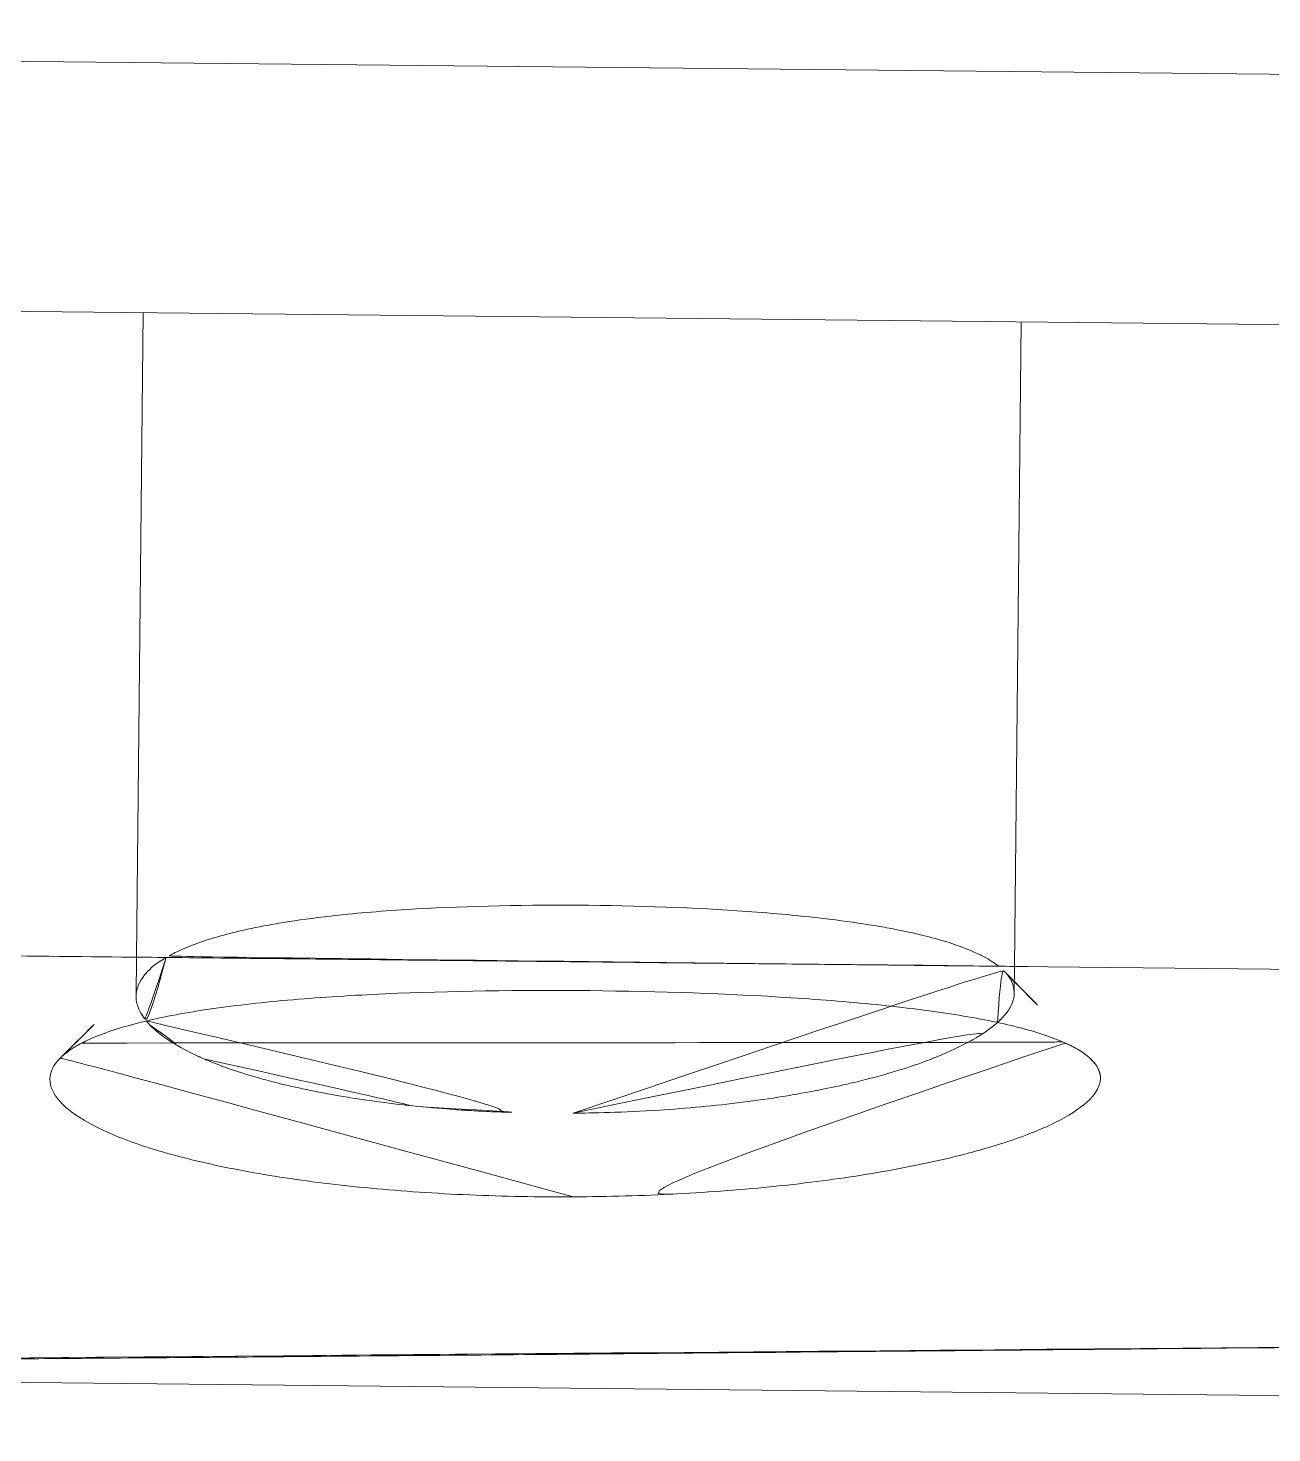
# Model space of a CAD drawing. Extents: x 16296681342 to 16296681993, y -37409617230 to -37409616753.
# Drawn here: x 16296681548.79 to 16296681554.6, y -37409617089.86 to -37409617083.3 of the extents above; entities that cross this region are included whole.
import ezdxf

# ---------------------------------------------------------------- set-up
doc = ezdxf.new("R2010")
doc.units = 0
doc.header["$LTSCALE"] = 10
doc.header["$MEASUREMENT"] = 0
doc.layers.get('0').update_dxf_attribs({"linetype": 'CONTINUOUS'})

msp = doc.modelspace()

# ---------------------------------------------------------------- linework, layer by layer
at = {"linetype": 'Continuous', "lineweight": 0, "extrusion": (0.010302, 0.999947, -2.22045e-16)}
for p, q in [((16296681533.659889, -37409617083.302887, -49.691856), (16296681559.61515, -37409617083.570297, -49.691856)), ((16296681533.659889, -37409617083.302887, -49.691856), (16296681559.61515, -37409617083.570297, -49.691856)), ((16296681537.62579, -37409617084.511429, -49.691856), (16296681555.62484, -37409617084.696877, -49.691856)), ((16296681537.62579, -37409617084.511429, -49.691856), (16296681555.62484, -37409617084.696877, -49.691856)), ((16296681549.294189, -37409617087.639969, -49.691856), (16296681549.32518, -37409617084.631973, -49.691856)), ((16296681553.39397, -37409617087.682899, -49.691856), (16296681553.424959, -37409617084.67421, -49.691856)), ((16296681533.57091, -37409617087.475342, -49.691856), (16296681559.6157, -37409617087.748047, -49.691856)), ((16296681533.57091, -37409617087.475342, -49.691856), (16296681559.6157, -37409617087.748047, -49.691856)), ((16296681549.29232, -37409617087.821404, -49.691856), (16296681549.294189, -37409617087.640068, -49.691856)), ((16296681549.294189, -37409617087.640068, -49.691856), (16296681549.294189, -37409617087.639969, -49.691856)), ((16296681553.392691, -37409617087.806908, -49.691856), (16296681553.393961, -37409617087.683273, -49.691856)), ((16296681553.393961, -37409617087.683273, -49.691856), (16296681553.39397, -37409617087.682899, -49.691856)), ((16296681521.57515, -37409617089.345886, -49.691856), (16296681571.572491, -37409617089.861, -49.691856)), ((16296681521.57515, -37409617089.345886, -49.691856), (16296681571.572491, -37409617089.861, -49.691856)), ((16296681521.575159, -37409617089.345886, -49.691856), (16296681571.572491, -37409617089.861, -49.691856))]:
    msp.add_line(p, q, dxfattribs=at)
at = {"linetype": 'Continuous', "lineweight": 0}
for points, knots in [([(16296681553.319241, -37409617087.682114, -49.691856), (16296681553.30232, -37409617087.668427, -49.691856), (16296681553.2792, -37409617087.653069, -49.691856), (16296681553.24585, -37409617087.635658, -49.691856), (16296681553.23859, -37409617087.631866, -49.691856), (16296681553.230841, -37409617087.627998, -49.691856), (16296681553.22253, -37409617087.624046, -49.691856), (16296681553.18782, -37409617087.607567, -49.691856), (16296681553.13726, -37409617087.586708, -49.691856), (16296681553.061131, -37409617087.56395, -49.691856), (16296681552.99741, -37409617087.544907, -49.691856), (16296681552.913811, -37409617087.524261, -49.691856), (16296681552.80825, -37409617087.504753, -49.691856), (16296681552.778351, -37409617087.499222, -49.691856), (16296681552.746691, -37409617087.493759, -49.691856), (16296681552.713091, -37409617087.488403, -49.691856), (16296681552.650141, -37409617087.478371, -49.691856), (16296681552.57917, -37409617087.468498, -49.691856), (16296681552.49918, -37409617087.459137, -49.691856), (16296681552.39361, -37409617087.446793, -49.691856), (16296681552.27354, -37409617087.435562, -49.691856), (16296681552.142941, -37409617087.426338, -49.691856), (16296681551.910379, -37409617087.409897, -49.691856), (16296681551.634199, -37409617087.399231, -49.691856), (16296681551.352369, -37409617087.397522, -49.691856), (16296681551.072639, -37409617087.395828, -49.691856), (16296681550.79158, -37409617087.403053, -49.691856), (16296681550.556669, -37409617087.417641, -49.691856), (16296681550.42458, -37409617087.425842, -49.691856), (16296681550.305861, -37409617087.436279, -49.691856), (16296681550.201071, -37409617087.448158, -49.691856), (16296681550.119141, -37409617087.457451, -49.691856), (16296681550.045799, -37409617087.467682, -49.691856), (16296681549.982161, -37409617087.478012, -49.691856), (16296681549.948839, -37409617087.483414, -49.691856), (16296681549.91777, -37409617087.488907, -49.691856), (16296681549.888809, -37409617087.494423, -49.691856), (16296681549.781679, -37409617087.514839, -49.691856), (16296681549.700491, -37409617087.535828, -49.691856), (16296681549.63509, -37409617087.556351, -49.691856), (16296681549.5644, -37409617087.578537, -49.691856), (16296681549.514021, -37409617087.599564, -49.691856), (16296681549.47456, -37409617087.619087, -49.691856), (16296681549.46439, -37409617087.624123, -49.691856), (16296681549.45529, -37409617087.628891, -49.691856), (16296681549.447041, -37409617087.633438, -49.691856), (16296681549.44206, -37409617087.636177, -49.691856), (16296681549.43733, -37409617087.638832, -49.691856), (16296681549.432949, -37409617087.641434, -49.691856)], [0.348062253, 0.348062253, 0.348062253, 0.348062253, 0.37018681, 0.37018681, 0.37018681, 0.375, 0.375, 0.375, 0.395089607, 0.395089607, 0.395089607, 0.411903574, 0.411903574, 0.411903574, 0.416666667, 0.416666667, 0.416666667, 0.425589454, 0.425589454, 0.425589454, 0.437364178, 0.437364178, 0.437364178, 0.458333333, 0.458333333, 0.458333333, 0.479146622, 0.479146622, 0.479146622, 0.490850199, 0.490850199, 0.490850199, 0.5, 0.5, 0.5, 0.504790152, 0.504790152, 0.504790152, 0.522511276, 0.522511276, 0.522511276, 0.541666667, 0.541666667, 0.541666667, 0.546604311, 0.546604311, 0.546604311, 0.549583848, 0.549583848, 0.549583848, 0.549583848]), ([(16296681553.319241, -37409617087.682114, -49.691856), (16296681553.30232, -37409617087.668427, -49.691856), (16296681553.2792, -37409617087.653069, -49.691856), (16296681553.24585, -37409617087.635658, -49.691856), (16296681553.23859, -37409617087.631866, -49.691856), (16296681553.230841, -37409617087.627998, -49.691856), (16296681553.22253, -37409617087.624046, -49.691856), (16296681553.18782, -37409617087.607567, -49.691856), (16296681553.13726, -37409617087.586708, -49.691856), (16296681553.061131, -37409617087.56395, -49.691856), (16296681552.99741, -37409617087.544907, -49.691856), (16296681552.913811, -37409617087.524261, -49.691856), (16296681552.80825, -37409617087.504753, -49.691856), (16296681552.778351, -37409617087.499222, -49.691856), (16296681552.746691, -37409617087.493759, -49.691856), (16296681552.713091, -37409617087.488403, -49.691856), (16296681552.650141, -37409617087.478371, -49.691856), (16296681552.57917, -37409617087.468498, -49.691856), (16296681552.49918, -37409617087.459137, -49.691856), (16296681552.39361, -37409617087.446793, -49.691856), (16296681552.27354, -37409617087.435562, -49.691856), (16296681552.142941, -37409617087.426338, -49.691856), (16296681551.910379, -37409617087.409897, -49.691856), (16296681551.634199, -37409617087.399231, -49.691856), (16296681551.352369, -37409617087.397522, -49.691856), (16296681551.072639, -37409617087.395828, -49.691856), (16296681550.79158, -37409617087.403053, -49.691856), (16296681550.556669, -37409617087.417641, -49.691856), (16296681550.42458, -37409617087.425842, -49.691856), (16296681550.305861, -37409617087.436279, -49.691856), (16296681550.201071, -37409617087.448158, -49.691856), (16296681550.119141, -37409617087.457451, -49.691856), (16296681550.045799, -37409617087.467682, -49.691856), (16296681549.982161, -37409617087.478012, -49.691856), (16296681549.948839, -37409617087.483414, -49.691856), (16296681549.91777, -37409617087.488907, -49.691856), (16296681549.888809, -37409617087.494423, -49.691856), (16296681549.781679, -37409617087.514839, -49.691856), (16296681549.700491, -37409617087.535828, -49.691856), (16296681549.63509, -37409617087.556351, -49.691856), (16296681549.5644, -37409617087.578537, -49.691856), (16296681549.514021, -37409617087.599564, -49.691856), (16296681549.47456, -37409617087.619087, -49.691856), (16296681549.46439, -37409617087.624123, -49.691856), (16296681549.45529, -37409617087.628891, -49.691856), (16296681549.447041, -37409617087.633438, -49.691856), (16296681549.44206, -37409617087.636177, -49.691856), (16296681549.43733, -37409617087.638832, -49.691856), (16296681549.432949, -37409617087.641434, -49.691856)], [0.348062253, 0.348062253, 0.348062253, 0.348062253, 0.37018681, 0.37018681, 0.37018681, 0.375, 0.375, 0.375, 0.395089607, 0.395089607, 0.395089607, 0.411903574, 0.411903574, 0.411903574, 0.416666667, 0.416666667, 0.416666667, 0.425589454, 0.425589454, 0.425589454, 0.437364178, 0.437364178, 0.437364178, 0.458333333, 0.458333333, 0.458333333, 0.479146622, 0.479146622, 0.479146622, 0.490850199, 0.490850199, 0.490850199, 0.5, 0.5, 0.5, 0.504790152, 0.504790152, 0.504790152, 0.522511276, 0.522511276, 0.522511276, 0.541666667, 0.541666667, 0.541666667, 0.546604311, 0.546604311, 0.546604311, 0.549583848, 0.549583848, 0.549583848, 0.549583848]), ([(16296681546.59433, -37409617087.611702, -49.691856), (16296681546.864401, -37409617087.614563, -49.691856), (16296681547.135851, -37409617087.617393, -49.691856), (16296681547.408689, -37409617087.620247, -49.691856), (16296681547.678761, -37409617087.623077, -49.691856), (16296681547.950199, -37409617087.625923, -49.691856), (16296681548.223009, -37409617087.628799, -49.691856), (16296681548.493139, -37409617087.631638, -49.691856), (16296681548.76462, -37409617087.634499, -49.691856), (16296681549.03743, -37409617087.637367, -49.691856), (16296681549.28804, -37409617087.640007, -49.691856), (16296681549.53978, -37409617087.642647, -49.691856), (16296681549.792629, -37409617087.645309, -49.691856), (16296681549.81238, -37409617087.645523, -49.691856), (16296681549.83215, -37409617087.645721, -49.691856), (16296681549.851931, -37409617087.645927, -49.691856), (16296681550.386, -37409617087.651543, -49.691856), (16296681550.933359, -37409617087.657303, -49.691856), (16296681551.48114, -37409617087.663071, -49.691856), (16296681552.03005, -37409617087.668854, -49.691856), (16296681552.579399, -37409617087.674667, -49.691856), (16296681553.11622, -37409617087.680344, -49.691856), (16296681553.737841, -37409617087.68692, -49.691856), (16296681554.358101, -37409617087.693283, -49.691856), (16296681554.977011, -37409617087.699471, -49.691856)], [0, 0, 0, 0, 0.064595806, 0.064595806, 0.064595806, 0.128535547, 0.128535547, 0.128535547, 0.191844522, 0.191844522, 0.191844522, 0.25, 0.25, 0.25, 0.25454195, 0.25454195, 0.25454195, 0.377144363, 0.377144363, 0.377144363, 0.5, 0.5, 0.5, 0.642262998, 0.642262998, 0.642262998, 0.642262998]), ([(16296681549.432779, -37409617087.641533, -49.691856), (16296681549.381941, -37409617087.670601, -49.691856), (16296681549.36129, -37409617087.68969, -49.691856), (16296681549.338579, -37409617087.714996, -49.691856), (16296681549.336161, -37409617087.717697, -49.691856), (16296681549.333811, -37409617087.720444, -49.691856), (16296681549.331551, -37409617087.723213, -49.691856), (16296681549.30756, -37409617087.752487, -49.691856), (16296681549.295059, -37409617087.784554, -49.691856), (16296681549.292789, -37409617087.811531, -49.691856), (16296681549.292419, -37409617087.815903, -49.691856), (16296681549.292339, -37409617087.819107, -49.691856), (16296681549.292299, -37409617087.821457, -49.691856), (16296681549.292219, -37409617087.827057, -49.691856), (16296681549.292339, -37409617087.827873, -49.691856), (16296681549.29236, -37409617087.828323, -49.691856), (16296681549.29237, -37409617087.828644, -49.691856), (16296681549.292391, -37409617087.828796, -49.691856), (16296681549.292419, -37409617087.829193, -49.691856), (16296681549.29245, -37409617087.829567, -49.691856), (16296681549.29249, -37409617087.830193, -49.691856), (16296681549.29257, -37409617087.831444, -49.691856), (16296681549.292879, -37409617087.836456, -49.691856), (16296681549.293209, -37409617087.843208, -49.691856), (16296681549.296341, -37409617087.856056, -49.691856), (16296681549.299459, -37409617087.868896, -49.691856), (16296681549.30682, -37409617087.893066, -49.691856), (16296681549.329741, -37409617087.924408, -49.691856), (16296681549.340759, -37409617087.939468, -49.691856), (16296681549.348961, -37409617087.949226, -49.691856), (16296681549.357519, -37409617087.957153, -49.691856)], [0.549623242, 0.549623242, 0.549623242, 0.549623242, 0.583333333, 0.583333333, 0.583333333, 0.586929776, 0.586929776, 0.586929776, 0.625, 0.625, 0.625, 0.631161813, 0.631161813, 0.631161813, 0.645833333, 0.645833333, 0.645833333, 0.65625, 0.65625, 0.65625, 0.666666667, 0.666666667, 0.666666667, 0.708333333, 0.708333333, 0.708333333, 0.75, 0.75, 0.75, 0.770033893, 0.770033893, 0.770033893, 0.770033893]), ([(16296681549.432779, -37409617087.641533, -49.691856), (16296681549.381941, -37409617087.670601, -49.691856), (16296681549.36129, -37409617087.68969, -49.691856), (16296681549.338579, -37409617087.714996, -49.691856), (16296681549.336161, -37409617087.717697, -49.691856), (16296681549.333811, -37409617087.720444, -49.691856), (16296681549.331551, -37409617087.723213, -49.691856), (16296681549.30756, -37409617087.752487, -49.691856), (16296681549.295059, -37409617087.784554, -49.691856), (16296681549.292789, -37409617087.811531, -49.691856), (16296681549.292419, -37409617087.815903, -49.691856), (16296681549.292339, -37409617087.819107, -49.691856), (16296681549.292299, -37409617087.821457, -49.691856), (16296681549.292219, -37409617087.827057, -49.691856), (16296681549.292339, -37409617087.827873, -49.691856), (16296681549.29236, -37409617087.828323, -49.691856), (16296681549.29237, -37409617087.828644, -49.691856), (16296681549.292391, -37409617087.828796, -49.691856), (16296681549.292419, -37409617087.829193, -49.691856), (16296681549.29245, -37409617087.829567, -49.691856), (16296681549.29249, -37409617087.830193, -49.691856), (16296681549.29257, -37409617087.831444, -49.691856), (16296681549.292879, -37409617087.836456, -49.691856), (16296681549.293209, -37409617087.843208, -49.691856), (16296681549.296341, -37409617087.856056, -49.691856), (16296681549.299459, -37409617087.868896, -49.691856), (16296681549.30682, -37409617087.893066, -49.691856), (16296681549.329741, -37409617087.924408, -49.691856), (16296681549.333469, -37409617087.929497, -49.691856), (16296681549.33688, -37409617087.933998, -49.691856), (16296681549.34034, -37409617087.938004, -49.691856)], [0.549623242, 0.549623242, 0.549623242, 0.549623242, 0.583333333, 0.583333333, 0.583333333, 0.586929776, 0.586929776, 0.586929776, 0.625, 0.625, 0.625, 0.631161813, 0.631161813, 0.631161813, 0.645833333, 0.645833333, 0.645833333, 0.65625, 0.65625, 0.65625, 0.666666667, 0.666666667, 0.666666667, 0.708333333, 0.708333333, 0.708333333, 0.75, 0.75, 0.75, 0.756780729, 0.756780729, 0.756780729, 0.756780729]), ([(16296681551.332609, -37409617088.368523, -49.691856), (16296681551.419609, -37409617088.367813, -49.691856), (16296681551.56628, -37409617088.364937, -49.691856), (16296681551.735661, -37409617088.354019, -49.691856), (16296681551.861691, -37409617088.345901, -49.691856), (16296681551.996571, -37409617088.333443, -49.691856), (16296681552.12318, -37409617088.317543, -49.691856), (16296681552.25408, -37409617088.301086, -49.691856), (16296681552.37779, -37409617088.280724, -49.691856), (16296681552.479191, -37409617088.26078, -49.691856), (16296681552.536501, -37409617088.249512, -49.691856), (16296681552.586321, -37409617088.238564, -49.691856), (16296681552.627741, -37409617088.228844, -49.691856), (16296681552.695601, -37409617088.212921, -49.691856), (16296681552.746981, -37409617088.199074, -49.691856), (16296681552.788601, -37409617088.18721, -49.691856), (16296681552.919279, -37409617088.149963, -49.691856), (16296681552.959921, -37409617088.133392, -49.691856), (16296681553.01795, -37409617088.110558, -49.691856), (16296681553.026449, -37409617088.107208, -49.691856), (16296681553.034929, -37409617088.103813, -49.691856), (16296681553.04332, -37409617088.100357, -49.691856), (16296681553.110491, -37409617088.072746, -49.691856), (16296681553.1719, -37409617088.042061, -49.691856), (16296681553.21558, -37409617088.015923, -49.691856), (16296681553.22106, -37409617088.012642, -49.691856), (16296681553.226509, -37409617088.0093, -49.691856), (16296681553.231899, -37409617088.00592, -49.691856), (16296681553.274811, -37409617087.978981, -49.691856), (16296681553.310921, -37409617087.949432, -49.691856), (16296681553.33099, -37409617087.929237, -49.691856), (16296681553.338329, -37409617087.921852, -49.691856), (16296681553.344721, -37409617087.914787, -49.691856), (16296681553.350479, -37409617087.907806, -49.691856), (16296681553.36244, -37409617087.89328, -49.691856), (16296681553.372101, -37409617087.878922, -49.691856), (16296681553.37977, -37409617087.862343, -49.691856), (16296681553.39113, -37409617087.837769, -49.691856), (16296681553.392229, -37409617087.81768, -49.691856), (16296681553.39253, -37409617087.811974, -49.691856), (16296681553.39283, -37409617087.806252, -49.691856), (16296681553.390141, -37409617087.776466, -49.691856), (16296681553.38352, -37409617087.760422, -49.691856), (16296681553.376909, -37409617087.74437, -49.691856), (16296681553.36821, -37409617087.728882, -49.691856), (16296681553.347179, -37409617087.707169, -49.691856), (16296681553.339849, -37409617087.6996, -49.691856), (16296681553.33119, -37409617087.691391, -49.691856), (16296681553.31971, -37409617087.682487, -49.691856)], [0, 0, 0, 0, 0.014133931, 0.014133931, 0.014133931, 0.024650327, 0.024650327, 0.024650327, 0.035522433, 0.035522433, 0.035522433, 0.041666667, 0.041666667, 0.041666667, 0.051731086, 0.051731086, 0.051731086, 0.083333333, 0.083333333, 0.083333333, 0.087963065, 0.087963065, 0.087963065, 0.125, 0.125, 0.125, 0.129645673, 0.129645673, 0.129645673, 0.166666667, 0.166666667, 0.166666667, 0.18020086, 0.18020086, 0.18020086, 0.208333333, 0.208333333, 0.208333333, 0.25, 0.25, 0.25, 0.291666667, 0.291666667, 0.291666667, 0.333333333, 0.333333333, 0.333333333, 0.347860473, 0.347860473, 0.347860473, 0.347860473]), ([(16296681553.3144, -37409617087.944946, -49.691856), (16296681553.32061, -37409617087.939301, -49.691856), (16296681553.32625, -37409617087.934013, -49.691856), (16296681553.33099, -37409617087.929237, -49.691856), (16296681553.338329, -37409617087.921852, -49.691856), (16296681553.344721, -37409617087.914787, -49.691856), (16296681553.350479, -37409617087.907806, -49.691856), (16296681553.36244, -37409617087.89328, -49.691856), (16296681553.372101, -37409617087.878922, -49.691856), (16296681553.37977, -37409617087.862343, -49.691856), (16296681553.39113, -37409617087.837769, -49.691856), (16296681553.392229, -37409617087.81768, -49.691856), (16296681553.39253, -37409617087.811974, -49.691856), (16296681553.39283, -37409617087.806252, -49.691856), (16296681553.390141, -37409617087.776466, -49.691856), (16296681553.38352, -37409617087.760422, -49.691856), (16296681553.376909, -37409617087.74437, -49.691856), (16296681553.36821, -37409617087.728882, -49.691856), (16296681553.347179, -37409617087.707169, -49.691856), (16296681553.339849, -37409617087.6996, -49.691856), (16296681553.33119, -37409617087.691391, -49.691856), (16296681553.31971, -37409617087.682487, -49.691856)], [0.157918197, 0.157918197, 0.157918197, 0.157918197, 0.166666667, 0.166666667, 0.166666667, 0.18020086, 0.18020086, 0.18020086, 0.208333333, 0.208333333, 0.208333333, 0.25, 0.25, 0.25, 0.291666667, 0.291666667, 0.291666667, 0.333333333, 0.333333333, 0.333333333, 0.347860473, 0.347860473, 0.347860473, 0.347860473]), ([(16296681551.333941, -37409617088.758987, -49.691856), (16296681551.17144, -37409617088.759827, -49.691856), (16296681551.007311, -37409617088.756737, -49.691856), (16296681550.850031, -37409617088.75, -49.691856), (16296681550.690769, -37409617088.743179, -49.691856), (16296681550.53747, -37409617088.73278, -49.691856), (16296681550.388531, -37409617088.718727, -49.691856), (16296681550.238951, -37409617088.704643, -49.691856), (16296681550.095819, -37409617088.686943, -49.691856), (16296681549.96352, -37409617088.666397, -49.691856), (16296681549.831751, -37409617088.645943, -49.691856), (16296681549.70801, -37409617088.622383, -49.691856), (16296681549.594179, -37409617088.595818, -49.691856), (16296681549.48028, -37409617088.569237, -49.691856), (16296681549.380711, -37409617088.540733, -49.691856), (16296681549.293739, -37409617088.510483, -49.691856), (16296681549.2064, -37409617088.480087, -49.691856), (16296681549.131041, -37409617088.447403, -49.691856), (16296681549.07111, -37409617088.414093, -49.691856), (16296681549.01148, -37409617088.380943, -49.691856), (16296681548.96627, -37409617088.347092, -49.691856), (16296681548.93557, -37409617088.312531, -49.691856), (16296681548.9053, -37409617088.278458, -49.691856), (16296681548.889681, -37409617088.243713, -49.691856), (16296681548.889931, -37409617088.209991, -49.691856), (16296681548.890169, -37409617088.176147, -49.691856), (16296681548.90567, -37409617088.14373, -49.691856), (16296681548.936371, -37409617088.112572, -49.691856), (16296681548.967581, -37409617088.080887, -49.691856), (16296681549.01384, -37409617088.051338, -49.691856), (16296681549.073959, -37409617088.024063, -49.691856), (16296681549.13409, -37409617087.996773, -49.691856), (16296681549.2087, -37409617087.971451, -49.691856), (16296681549.298531, -37409617087.948334, -49.691856), (16296681549.3869, -37409617087.925591, -49.691856), (16296681549.48752, -37409617087.905571, -49.691856), (16296681549.601601, -37409617087.887878, -49.691856), (16296681549.71524, -37409617087.870247, -49.691856), (16296681549.841669, -37409617087.855247, -49.691856), (16296681549.974649, -37409617087.843086, -49.691856), (16296681550.10943, -37409617087.830772, -49.691856), (16296681550.25104, -37409617087.82119, -49.691856), (16296681550.399611, -37409617087.813881, -49.691856), (16296681550.69779, -37409617087.799217, -49.691856), (16296681551.026421, -37409617087.793678, -49.691856), (16296681551.35074, -37409617087.795952, -49.691856), (16296681551.67429, -37409617087.798218, -49.691856), (16296681552.00013, -37409617087.808327, -49.691856), (16296681552.29645, -37409617087.82608, -49.691856), (16296681552.44437, -37409617087.834938, -49.691856), (16296681552.588011, -37409617087.845917, -49.691856), (16296681552.72282, -37409617087.859138, -49.691856), (16296681552.8566, -37409617087.872253, -49.691856), (16296681552.979691, -37409617087.887306, -49.691856), (16296681553.093, -37409617087.90477, -49.691856), (16296681553.206421, -37409617087.922241, -49.691856), (16296681553.30913, -37409617087.942177, -49.691856), (16296681553.396191, -37409617087.96376, -49.691856), (16296681553.483959, -37409617087.985512, -49.691856), (16296681553.557989, -37409617088.009163, -49.691856), (16296681553.617901, -37409617088.035004, -49.691856), (16296681553.737619, -37409617088.086617, -49.691856), (16296681553.79771, -37409617088.144913, -49.691856), (16296681553.795059, -37409617088.208557, -49.691856), (16296681553.79373, -37409617088.240379, -49.691856), (16296681553.77656, -37409617088.272408, -49.691856), (16296681553.745001, -37409617088.304527, -49.691856), (16296681553.713221, -37409617088.336861, -49.691856), (16296681553.66563, -37409617088.369858, -49.691856), (16296681553.60404, -37409617088.40197, -49.691856), (16296681553.54274, -37409617088.433929, -49.691856), (16296681553.467979, -37409617088.46508, -49.691856), (16296681553.378851, -37409617088.495399, -49.691856), (16296681553.291109, -37409617088.525238, -49.691856), (16296681553.1882, -37409617088.55442, -49.691856), (16296681553.07436, -37409617088.581192, -49.691856), (16296681552.960211, -37409617088.60804, -49.691856), (16296681552.837271, -37409617088.632202, -49.691856), (16296681552.704411, -37409617088.65374, -49.691856), (16296681552.569201, -37409617088.675667, -49.691856), (16296681552.426371, -37409617088.694382, -49.691856), (16296681552.27882, -37409617088.70961, -49.691856), (16296681552.13109, -37409617088.724854, -49.691856), (16296681551.97657, -37409617088.73687, -49.691856), (16296681551.815639, -37409617088.745277, -49.691856), (16296681551.65716, -37409617088.753563, -49.691856), (16296681551.497089, -37409617088.758148, -49.691856), (16296681551.333941, -37409617088.758987, -49.691856)], [0, 0, 0, 0, 0.030922, 0.030922, 0.030922, 0.06223089, 0.06223089, 0.06223089, 0.09367767, 0.09367767, 0.09367767, 0.125, 0.125, 0.125, 0.15634, 0.15634, 0.15634, 0.18781247, 0.18781247, 0.18781247, 0.21912567, 0.21912567, 0.21912567, 0.25, 0.25, 0.25, 0.28098688, 0.28098688, 0.28098688, 0.31249097, 0.31249097, 0.31249097, 0.34400035, 0.34400035, 0.34400035, 0.375, 0.375, 0.375, 0.4058809, 0.4058809, 0.4058809, 0.43718111, 0.43718111, 0.43718111, 0.5, 0.5, 0.5, 0.56266987, 0.56266987, 0.56266987, 0.59395357, 0.59395357, 0.59395357, 0.625, 0.625, 0.625, 0.65607379, 0.65607379, 0.65607379, 0.68740024, 0.68740024, 0.68740024, 0.75, 0.75, 0.75, 0.78129584, 0.78129584, 0.78129584, 0.81279353, 0.81279353, 0.81279353, 0.84414095, 0.84414095, 0.84414095, 0.875, 0.875, 0.875, 0.90594215, 0.90594215, 0.90594215, 0.93742997, 0.93742997, 0.93742997, 0.96895483, 0.96895483, 0.96895483, 1, 1, 1, 1]), ([(16296681549.039181, -37409617088.040901, -49.691856), (16296681549.05019, -37409617088.035187, -49.691856), (16296681549.06179, -37409617088.029579, -49.691856), (16296681549.073959, -37409617088.024063, -49.691856), (16296681549.13409, -37409617087.996773, -49.691856), (16296681549.2087, -37409617087.971451, -49.691856), (16296681549.298531, -37409617087.948334, -49.691856), (16296681549.3869, -37409617087.925591, -49.691856), (16296681549.48752, -37409617087.905571, -49.691856), (16296681549.601601, -37409617087.887878, -49.691856), (16296681549.71524, -37409617087.870247, -49.691856), (16296681549.841669, -37409617087.855247, -49.691856), (16296681549.974649, -37409617087.843086, -49.691856), (16296681550.10943, -37409617087.830772, -49.691856), (16296681550.25104, -37409617087.82119, -49.691856), (16296681550.399611, -37409617087.813881, -49.691856), (16296681550.69779, -37409617087.799217, -49.691856), (16296681551.026421, -37409617087.793678, -49.691856), (16296681551.35074, -37409617087.795952, -49.691856), (16296681551.67429, -37409617087.798218, -49.691856), (16296681552.00013, -37409617087.808327, -49.691856), (16296681552.29645, -37409617087.82608, -49.691856), (16296681552.44437, -37409617087.834938, -49.691856), (16296681552.588011, -37409617087.845917, -49.691856), (16296681552.72282, -37409617087.859138, -49.691856), (16296681552.8566, -37409617087.872253, -49.691856), (16296681552.979691, -37409617087.887306, -49.691856), (16296681553.093, -37409617087.90477, -49.691856), (16296681553.206421, -37409617087.922241, -49.691856), (16296681553.30913, -37409617087.942177, -49.691856), (16296681553.396191, -37409617087.96376, -49.691856), (16296681553.483959, -37409617087.985512, -49.691856), (16296681553.557989, -37409617088.009163, -49.691856), (16296681553.617901, -37409617088.035004, -49.691856), (16296681553.622391, -37409617088.036926, -49.691856), (16296681553.626789, -37409617088.038872, -49.691856), (16296681553.631109, -37409617088.040833, -49.691856)], [0.306115061, 0.306115061, 0.306115061, 0.306115061, 0.312490975, 0.312490975, 0.312490975, 0.344000346, 0.344000346, 0.344000346, 0.375, 0.375, 0.375, 0.405880895, 0.405880895, 0.405880895, 0.437181106, 0.437181106, 0.437181106, 0.5, 0.5, 0.5, 0.56266987, 0.56266987, 0.56266987, 0.593953572, 0.593953572, 0.593953572, 0.625, 0.625, 0.625, 0.656073789, 0.656073789, 0.656073789, 0.687400242, 0.687400242, 0.687400242, 0.689747677, 0.689747677, 0.689747677, 0.689747677]), ([(16296681549.34034, -37409617087.938004, -49.691856), (16296681549.356371, -37409617087.958687, -49.691856), (16296681549.36652, -37409617087.966873, -49.691856), (16296681549.38279, -37409617087.981087, -49.691856), (16296681549.399981, -37409617087.996132, -49.691856), (16296681549.41753, -37409617088.009727, -49.691856), (16296681549.442471, -37409617088.026421, -49.691856), (16296681549.445709, -37409617088.028587, -49.691856), (16296681549.449089, -37409617088.030807, -49.691856), (16296681549.452629, -37409617088.033089, -49.691856), (16296681549.48151, -37409617088.05172, -49.691856), (16296681549.55624, -37409617088.092957, -49.691856), (16296681549.62779, -37409617088.122803, -49.691856), (16296681549.632441, -37409617088.124741, -49.691856), (16296681549.63706, -37409617088.12664, -49.691856), (16296681549.641609, -37409617088.128487, -49.691856), (16296681549.70755, -37409617088.155281, -49.691856), (16296681549.7761, -37409617088.179443, -49.691856), (16296681549.878269, -37409617088.207901, -49.691856), (16296681549.89151, -37409617088.211594, -49.691856), (16296681549.9053, -37409617088.215317, -49.691856), (16296681549.919741, -37409617088.219116, -49.691856), (16296681549.98189, -37409617088.235443, -49.691856), (16296681550.07543, -37409617088.257561, -49.691856), (16296681550.186701, -37409617088.278053, -49.691856), (16296681550.294559, -37409617088.297913, -49.691856), (16296681550.421289, -37409617088.316391, -49.691856), (16296681550.541929, -37409617088.329781, -49.691856), (16296681550.548889, -37409617088.330551, -49.691856), (16296681550.555811, -37409617088.331306, -49.691856), (16296681550.5627, -37409617088.332047, -49.691856), (16296681550.68264, -37409617088.344917, -49.691856), (16296681550.804131, -37409617088.354218, -49.691856), (16296681550.92783, -37409617088.360313, -49.691856), (16296681551.061859, -37409617088.36692, -49.691856), (16296681551.199221, -37409617088.369614, -49.691856), (16296681551.332609, -37409617088.368523, -49.691856)], [0.756780729, 0.756780729, 0.756780729, 0.756780729, 0.791666667, 0.791666667, 0.791666667, 0.828544777, 0.828544777, 0.828544777, 0.833333333, 0.833333333, 0.833333333, 0.872454351, 0.872454351, 0.872454351, 0.875, 0.875, 0.875, 0.911886867, 0.911886867, 0.911886867, 0.916666667, 0.916666667, 0.916666667, 0.937241351, 0.937241351, 0.937241351, 0.957184312, 0.957184312, 0.957184312, 0.958333333, 0.958333333, 0.958333333, 0.978331388, 0.978331388, 0.978331388, 1, 1, 1, 1]), ([(16296681549.357519, -37409617087.957153, -49.691856), (16296681549.364969, -37409617087.965767, -49.691856), (16296681549.3727, -37409617087.972267, -49.691856), (16296681549.38279, -37409617087.981087, -49.691856), (16296681549.399981, -37409617087.996132, -49.691856), (16296681549.41753, -37409617088.009727, -49.691856), (16296681549.442471, -37409617088.026421, -49.691856), (16296681549.445709, -37409617088.028587, -49.691856), (16296681549.449089, -37409617088.030807, -49.691856), (16296681549.452629, -37409617088.033089, -49.691856), (16296681549.475149, -37409617088.047623, -49.691856), (16296681549.52556, -37409617088.075897, -49.691856), (16296681549.579969, -37409617088.10186, -49.691856)], [0.7700338932, 0.7700338932, 0.7700338932, 0.7700338932, 0.7916666667, 0.7916666667, 0.7916666667, 0.8285447775, 0.8285447775, 0.8285447775, 0.8333333333, 0.8333333333, 0.8333333333, 0.863841132, 0.863841132, 0.863841132, 0.863841132]), ([(16296681551.332609, -37409617088.368523, -49.691856), (16296681551.419609, -37409617088.367813, -49.691856), (16296681551.56628, -37409617088.364937, -49.691856), (16296681551.735661, -37409617088.354019, -49.691856), (16296681551.861691, -37409617088.345901, -49.691856), (16296681551.996571, -37409617088.333443, -49.691856), (16296681552.12318, -37409617088.317543, -49.691856), (16296681552.25408, -37409617088.301086, -49.691856), (16296681552.37779, -37409617088.280724, -49.691856), (16296681552.479191, -37409617088.26078, -49.691856), (16296681552.536501, -37409617088.249512, -49.691856), (16296681552.586321, -37409617088.238564, -49.691856), (16296681552.627741, -37409617088.228844, -49.691856), (16296681552.695601, -37409617088.212921, -49.691856), (16296681552.746981, -37409617088.199074, -49.691856), (16296681552.788601, -37409617088.18721, -49.691856), (16296681552.919279, -37409617088.149963, -49.691856), (16296681552.959921, -37409617088.133392, -49.691856), (16296681553.01795, -37409617088.110558, -49.691856), (16296681553.026449, -37409617088.107208, -49.691856), (16296681553.034929, -37409617088.103813, -49.691856), (16296681553.04332, -37409617088.100357, -49.691856), (16296681553.110491, -37409617088.072746, -49.691856), (16296681553.1719, -37409617088.042061, -49.691856), (16296681553.21558, -37409617088.015923, -49.691856), (16296681553.22106, -37409617088.012642, -49.691856), (16296681553.226509, -37409617088.0093, -49.691856), (16296681553.231899, -37409617088.00592, -49.691856), (16296681553.264669, -37409617087.985352, -49.691856), (16296681553.29347, -37409617087.963249, -49.691856), (16296681553.3144, -37409617087.944946, -49.691856)], [0, 0, 0, 0, 0.014133931, 0.014133931, 0.014133931, 0.024650327, 0.024650327, 0.024650327, 0.035522433, 0.035522433, 0.035522433, 0.041666667, 0.041666667, 0.041666667, 0.051731086, 0.051731086, 0.051731086, 0.083333333, 0.083333333, 0.083333333, 0.087963065, 0.087963065, 0.087963065, 0.125, 0.125, 0.125, 0.129645673, 0.129645673, 0.129645673, 0.157918197, 0.157918197, 0.157918197, 0.157918197]), ([(16296681553.631109, -37409617088.040833, -49.691856), (16296681553.742041, -37409617088.091003, -49.691856), (16296681553.797609, -37409617088.147301, -49.691856), (16296681553.795059, -37409617088.208557, -49.691856), (16296681553.79373, -37409617088.240379, -49.691856), (16296681553.77656, -37409617088.272408, -49.691856), (16296681553.745001, -37409617088.304527, -49.691856), (16296681553.713221, -37409617088.336861, -49.691856), (16296681553.66563, -37409617088.369858, -49.691856), (16296681553.60404, -37409617088.40197, -49.691856), (16296681553.54274, -37409617088.433929, -49.691856), (16296681553.467979, -37409617088.46508, -49.691856), (16296681553.378851, -37409617088.495399, -49.691856), (16296681553.291109, -37409617088.525238, -49.691856), (16296681553.1882, -37409617088.55442, -49.691856), (16296681553.07436, -37409617088.581192, -49.691856), (16296681552.960211, -37409617088.60804, -49.691856), (16296681552.837271, -37409617088.632202, -49.691856), (16296681552.704411, -37409617088.65374, -49.691856), (16296681552.569201, -37409617088.675667, -49.691856), (16296681552.426371, -37409617088.694382, -49.691856), (16296681552.27882, -37409617088.70961, -49.691856), (16296681552.13109, -37409617088.724854, -49.691856), (16296681551.97657, -37409617088.73687, -49.691856), (16296681551.815639, -37409617088.745277, -49.691856), (16296681551.65716, -37409617088.753563, -49.691856), (16296681551.497089, -37409617088.758148, -49.691856), (16296681551.333941, -37409617088.758987, -49.691856)], [0.689747677, 0.689747677, 0.689747677, 0.689747677, 0.75, 0.75, 0.75, 0.781295837, 0.781295837, 0.781295837, 0.812793535, 0.812793535, 0.812793535, 0.844140948, 0.844140948, 0.844140948, 0.875, 0.875, 0.875, 0.90594215, 0.90594215, 0.90594215, 0.937429972, 0.937429972, 0.937429972, 0.968954829, 0.968954829, 0.968954829, 1, 1, 1, 1]), ([(16296681551.333941, -37409617088.758987, -49.691856), (16296681551.17144, -37409617088.759827, -49.691856), (16296681551.007311, -37409617088.756737, -49.691856), (16296681550.850031, -37409617088.75, -49.691856), (16296681550.690769, -37409617088.743179, -49.691856), (16296681550.53747, -37409617088.73278, -49.691856), (16296681550.388531, -37409617088.718727, -49.691856), (16296681550.238951, -37409617088.704643, -49.691856), (16296681550.095819, -37409617088.686943, -49.691856), (16296681549.96352, -37409617088.666397, -49.691856), (16296681549.831751, -37409617088.645943, -49.691856), (16296681549.70801, -37409617088.622383, -49.691856), (16296681549.594179, -37409617088.595818, -49.691856), (16296681549.48028, -37409617088.569237, -49.691856), (16296681549.380711, -37409617088.540733, -49.691856), (16296681549.293739, -37409617088.510483, -49.691856), (16296681549.2064, -37409617088.480087, -49.691856), (16296681549.131041, -37409617088.447403, -49.691856), (16296681549.07111, -37409617088.414093, -49.691856), (16296681549.01148, -37409617088.380943, -49.691856), (16296681548.96627, -37409617088.347092, -49.691856), (16296681548.93557, -37409617088.312531, -49.691856), (16296681548.9053, -37409617088.278458, -49.691856), (16296681548.889681, -37409617088.243713, -49.691856), (16296681548.889931, -37409617088.209991, -49.691856), (16296681548.890169, -37409617088.176147, -49.691856), (16296681548.90567, -37409617088.14373, -49.691856), (16296681548.936371, -37409617088.112572, -49.691856), (16296681548.939529, -37409617088.109367, -49.691856), (16296681548.94285, -37409617088.106178, -49.691856), (16296681548.94632, -37409617088.103012, -49.691856)], [0, 0, 0, 0, 0.030921998, 0.030921998, 0.030921998, 0.062230886, 0.062230886, 0.062230886, 0.093677672, 0.093677672, 0.093677672, 0.125, 0.125, 0.125, 0.15634, 0.15634, 0.15634, 0.187812467, 0.187812467, 0.187812467, 0.219125667, 0.219125667, 0.219125667, 0.25, 0.25, 0.25, 0.280986876, 0.280986876, 0.280986876, 0.284178162, 0.284178162, 0.284178162, 0.284178162]), ([(16296681549.608509, -37409617088.114601, -49.691856), (16296681549.61503, -37409617088.117401, -49.691856), (16296681549.62142, -37409617088.120148, -49.691856), (16296681549.62779, -37409617088.122803, -49.691856), (16296681549.632441, -37409617088.124741, -49.691856), (16296681549.63706, -37409617088.12664, -49.691856), (16296681549.641609, -37409617088.128487, -49.691856), (16296681549.70755, -37409617088.155281, -49.691856), (16296681549.7761, -37409617088.179443, -49.691856), (16296681549.878269, -37409617088.207901, -49.691856), (16296681549.89151, -37409617088.211594, -49.691856), (16296681549.9053, -37409617088.215317, -49.691856), (16296681549.919741, -37409617088.219116, -49.691856), (16296681549.98189, -37409617088.235443, -49.691856), (16296681550.07543, -37409617088.257561, -49.691856), (16296681550.186701, -37409617088.278053, -49.691856), (16296681550.294559, -37409617088.297913, -49.691856), (16296681550.421289, -37409617088.316391, -49.691856), (16296681550.541929, -37409617088.329781, -49.691856), (16296681550.548889, -37409617088.330551, -49.691856), (16296681550.555811, -37409617088.331306, -49.691856), (16296681550.5627, -37409617088.332047, -49.691856), (16296681550.58535, -37409617088.334473, -49.691856), (16296681550.608049, -37409617088.336777, -49.691856), (16296681550.6308, -37409617088.338951, -49.691856)], [0.8689722711, 0.8689722711, 0.8689722711, 0.8689722711, 0.8724543508, 0.8724543508, 0.8724543508, 0.875, 0.875, 0.875, 0.9118868669, 0.9118868669, 0.9118868669, 0.9166666667, 0.9166666667, 0.9166666667, 0.9372413506, 0.9372413506, 0.9372413506, 0.9571843123, 0.9571843123, 0.9571843123, 0.9583333333, 0.9583333333, 0.9583333333, 0.9621089978, 0.9621089978, 0.9621089978, 0.9621089978]), ([(16296681550.6308, -37409617088.338951, -49.691856), (16296681550.72859, -37409617088.348312, -49.691856), (16296681550.82748, -37409617088.35537, -49.691856), (16296681550.92783, -37409617088.360313, -49.691856), (16296681551.061859, -37409617088.36692, -49.691856), (16296681551.199221, -37409617088.369614, -49.691856), (16296681551.332609, -37409617088.368523, -49.691856)], [0.9621089978, 0.9621089978, 0.9621089978, 0.9621089978, 0.9783313883, 0.9783313883, 0.9783313883, 1, 1, 1, 1]), ([(16296681546.574579, -37409617089.529518, -49.691856), (16296681547.14357, -37409617089.526398, -49.691856), (16296681547.71188, -37409617089.522507, -49.691856), (16296681548.279739, -37409617089.518646, -49.691856), (16296681548.421709, -37409617089.517693, -49.691856), (16296681548.56365, -37409617089.516678, -49.691856), (16296681548.705561, -37409617089.515617, -49.691856), (16296681548.77651, -37409617089.515083, -49.691856), (16296681548.84746, -37409617089.514526, -49.691856), (16296681548.91839, -37409617089.513977, -49.691856), (16296681548.953859, -37409617089.513687, -49.691856), (16296681548.98933, -37409617089.513412, -49.691856), (16296681549.02479, -37409617089.513123, -49.691856), (16296681549.060261, -37409617089.51284, -49.691856), (16296681549.130289, -37409617089.51226, -49.691856), (16296681549.13118, -37409617089.512253, -49.691856), (16296681549.13475, -37409617089.512222, -49.691856), (16296681549.20746, -37409617089.511658, -49.691856), (16296681549.349279, -37409617089.510529, -49.691856), (16296681549.420179, -37409617089.509956, -49.691856), (16296681549.50836, -37409617089.509247, -49.691856), (16296681549.613791, -37409617089.508392, -49.691856), (16296681549.66651, -37409617089.507957, -49.691856), (16296681549.723539, -37409617089.507492, -49.691856), (16296681549.784889, -37409617089.506981, -49.691856), (16296681549.84623, -37409617089.50647, -49.691856), (16296681549.953291, -37409617089.505577, -49.691856), (16296681549.98185, -37409617089.505341, -49.691856), (16296681550.43885, -37409617089.501503, -49.691856), (16296681550.95046, -37409617089.496986, -49.691856), (16296681551.516411, -37409617089.491859, -49.691856), (16296681552.082359, -37409617089.486717, -49.691856), (16296681552.671249, -37409617089.481293, -49.691856), (16296681553.376961, -37409617089.474693, -49.691856), (16296681556.19981, -37409617089.448303, -49.691856), (16296681558.446951, -37409617089.429283, -49.691856), (16296681560.13106, -37409617089.419289, -49.691856)], [0, 0, 0, 0, 0.125, 0.125, 0.125, 0.15625, 0.15625, 0.15625, 0.171875, 0.171875, 0.171875, 0.1796875, 0.1796875, 0.1796875, 0.1875, 0.1875, 0.1875, 0.21875, 0.21875, 0.21875, 0.234375, 0.234375, 0.234375, 0.2421875, 0.2421875, 0.2421875, 0.25, 0.25, 0.25, 0.375, 0.375, 0.375, 0.5, 0.5, 0.5, 1, 1, 1, 1]), ([(16296681546.574579, -37409617089.529518, -49.691856), (16296681547.14357, -37409617089.526398, -49.691856), (16296681547.71188, -37409617089.522507, -49.691856), (16296681548.279739, -37409617089.518646, -49.691856), (16296681548.421709, -37409617089.517693, -49.691856), (16296681548.56365, -37409617089.516678, -49.691856), (16296681548.705561, -37409617089.515617, -49.691856), (16296681548.77651, -37409617089.515083, -49.691856), (16296681548.84746, -37409617089.514526, -49.691856), (16296681548.91839, -37409617089.513977, -49.691856), (16296681548.953859, -37409617089.513687, -49.691856), (16296681548.98933, -37409617089.513412, -49.691856), (16296681549.02479, -37409617089.513123, -49.691856), (16296681549.060261, -37409617089.51284, -49.691856), (16296681549.130289, -37409617089.51226, -49.691856), (16296681549.13118, -37409617089.512253, -49.691856), (16296681549.13475, -37409617089.512222, -49.691856), (16296681549.20746, -37409617089.511658, -49.691856), (16296681549.349279, -37409617089.510529, -49.691856), (16296681549.420179, -37409617089.509956, -49.691856), (16296681549.50836, -37409617089.509247, -49.691856), (16296681549.613791, -37409617089.508392, -49.691856), (16296681549.66651, -37409617089.507957, -49.691856), (16296681549.723539, -37409617089.507492, -49.691856), (16296681549.784889, -37409617089.506981, -49.691856), (16296681549.84623, -37409617089.50647, -49.691856), (16296681549.953291, -37409617089.505577, -49.691856), (16296681549.98185, -37409617089.505341, -49.691856), (16296681550.43885, -37409617089.501503, -49.691856), (16296681550.95046, -37409617089.496986, -49.691856), (16296681551.516411, -37409617089.491859, -49.691856), (16296681552.082359, -37409617089.486717, -49.691856), (16296681552.671249, -37409617089.481293, -49.691856), (16296681553.376961, -37409617089.474693, -49.691856), (16296681554.44895, -37409617089.464668, -49.691856), (16296681555.43792, -37409617089.455711, -49.691856), (16296681556.344549, -37409617089.447548, -49.691856)], [0, 0, 0, 0, 0.125, 0.125, 0.125, 0.15625, 0.15625, 0.15625, 0.171875, 0.171875, 0.171875, 0.1796875, 0.1796875, 0.1796875, 0.1875, 0.1875, 0.1875, 0.21875, 0.21875, 0.21875, 0.234375, 0.234375, 0.234375, 0.2421875, 0.2421875, 0.2421875, 0.25, 0.25, 0.25, 0.375, 0.375, 0.375, 0.5, 0.5, 0.5, 0.68987735, 0.68987735, 0.68987735, 0.68987735])]:
    msp.add_open_spline(points, degree=3, knots=knots, dxfattribs=at)
for points in [[(16296681549.432949, -37409617087.641434, -49.691856), (16296681549.43289, -37409617087.641457, -49.691856), (16296681549.432831, -37409617087.641487, -49.691856), (16296681549.432779, -37409617087.641533, -49.691856)], [(16296681549.432949, -37409617087.641434, -49.691856), (16296681549.43289, -37409617087.641457, -49.691856), (16296681549.432831, -37409617087.641487, -49.691856), (16296681549.432779, -37409617087.641533, -49.691856)], [(16296681553.31971, -37409617087.682487, -49.691856), (16296681553.319559, -37409617087.682373, -49.691856), (16296681553.319401, -37409617087.682243, -49.691856), (16296681553.319241, -37409617087.682114, -49.691856)], [(16296681553.31971, -37409617087.682487, -49.691856), (16296681553.319559, -37409617087.682373, -49.691856), (16296681553.319401, -37409617087.682243, -49.691856), (16296681553.319241, -37409617087.682114, -49.691856)], [(16296681553.34585, -37409617087.705811, -49.691856), (16296681553.48036, -37409617087.842522, -49.691856), (16296681553.615219, -37409617087.978973, -49.691856), (16296681553.750311, -37409617088.115257, -49.691856)], [(16296681548.93885, -37409617088.110092, -49.691856), (16296681549.07592, -37409617087.974892, -49.691856), (16296681549.21277, -37409617087.8395, -49.691856), (16296681549.34922, -37409617087.703819, -49.691856)], [(16296681548.94632, -37409617088.103012, -49.691856), (16296681548.97016, -37409617088.081253, -49.691856), (16296681549.001249, -37409617088.060532, -49.691856), (16296681549.039181, -37409617088.040901, -49.691856)], [(16296681549.579969, -37409617088.10186, -49.691856), (16296681549.5896, -37409617088.106178, -49.691856), (16296681549.599131, -37409617088.110451, -49.691856), (16296681549.608509, -37409617088.114601, -49.691856)], [(16296681553.750311, -37409617088.115257, -49.691856), (16296681553.75177, -37409617088.116737, -49.691856), (16296681553.753241, -37409617088.118217, -49.691856), (16296681553.7547, -37409617088.119698, -49.691856)]]:
    msp.add_open_spline(points, degree=3, dxfattribs=at)

doc.saveas('drawing.dxf')
